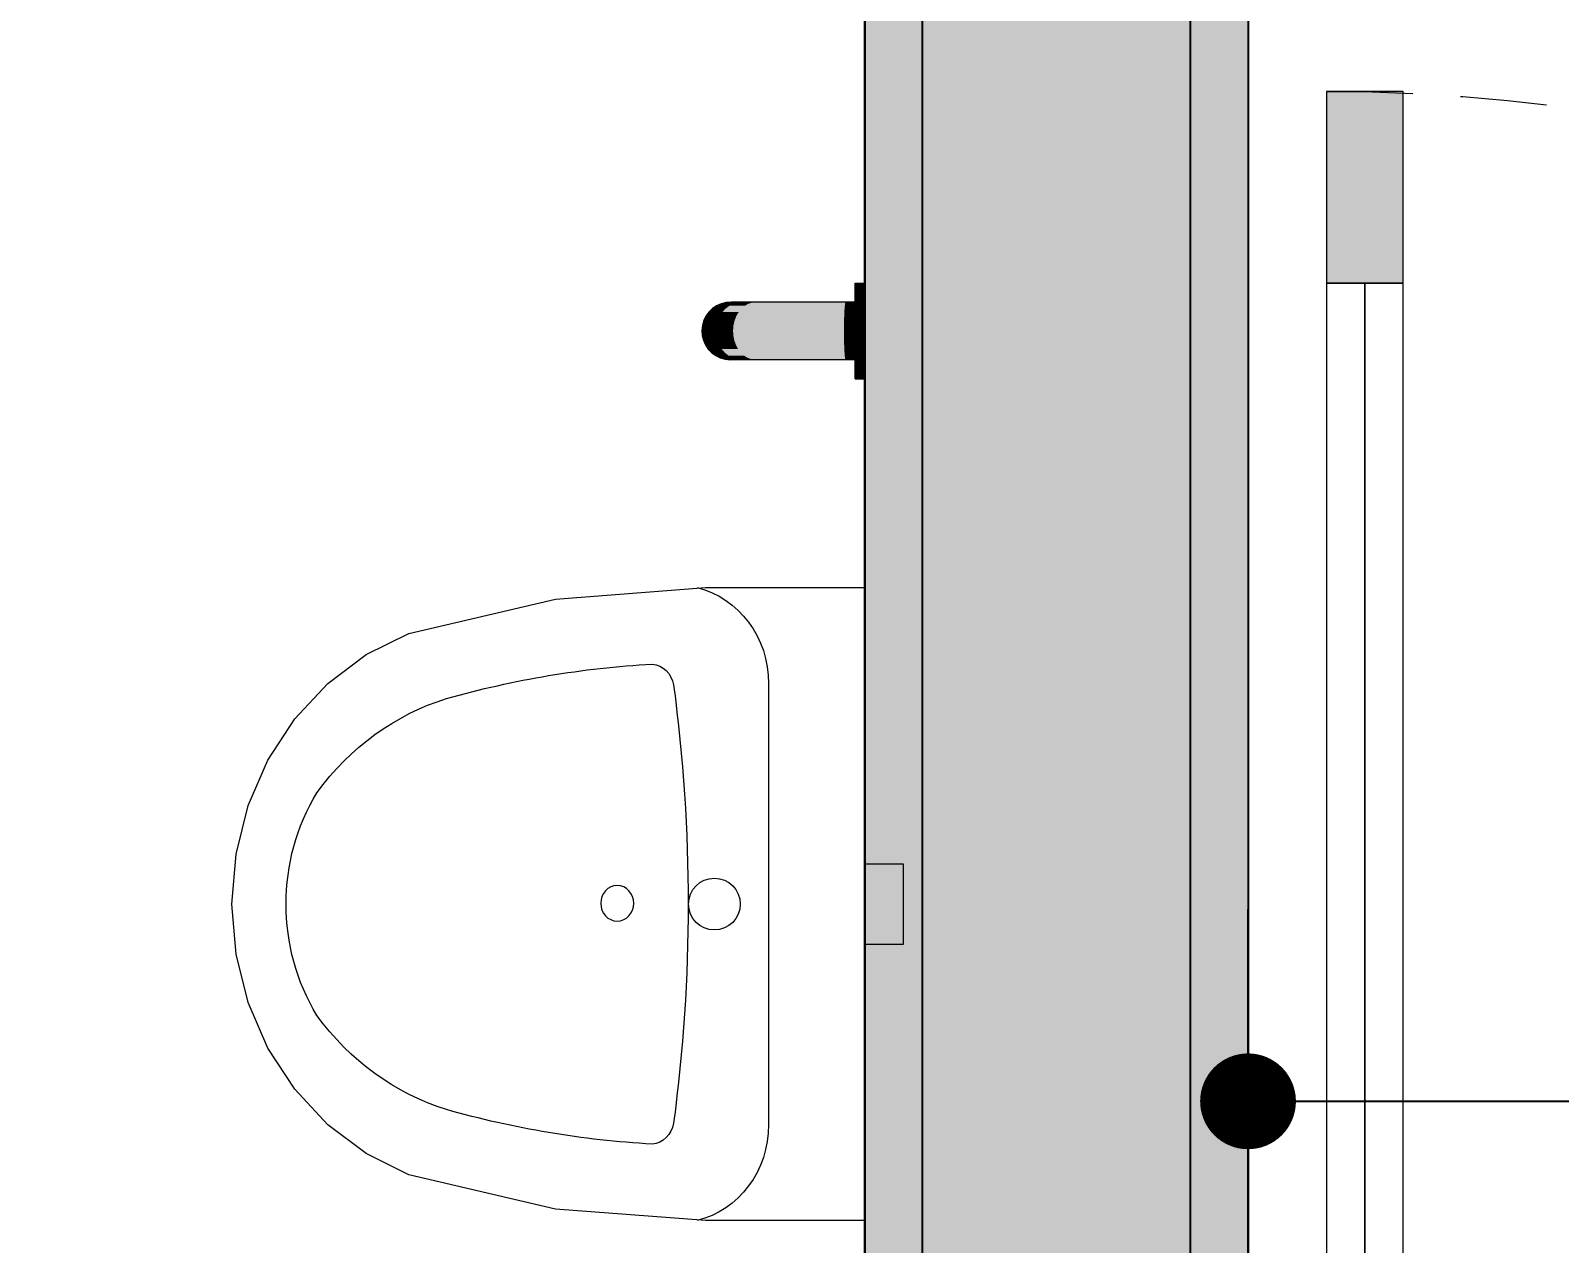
# Model space of a CAD drawing. Header units: metres. Extents: x -1783 to 21505, y -57 to 13660.
# Drawn here: x 14120.3 to 14200.1, y 10443.5 to 10506.8 of the extents above; entities that cross this region are included whole.
import ezdxf

# ---------------------------------------------------------------- set-up
doc = ezdxf.new("R2010")
doc.units = ezdxf.units.M
doc.header["$MEASUREMENT"] = 0
doc.linetypes.add('Dashed', pattern=[0.07, 0.045, -0.025])
for name, color, linetype in [('colorida chamar atenção', 10, 'Continuous'), ('cotas', 7, 'Continuous'), ('COTAS EXECUTIVO.EXEC', 7, 'Continuous'), ('PAREDE CONSTRUIR', 7, 'Continuous'), ('Portas Archicad', 7, 'Continuous')]:
    doc.layers.add(name, color=color, linetype=linetype)
for name, color, linetype, lineweight in [('LAJES.EST_Caneta_No__241', 7, 'Continuous', 13), ('LOUCAS-METAIS.ARQ_Caneta_No__96', 252, 'Continuous', 0), ('PAREDE CONSTRUIR_Caneta_No__241', 7, 'Continuous', 13), ('PAREDE CONSTRUIR_Caneta_No__3', 7, 'Continuous', 25)]:
    doc.layers.add(name, color=color, linetype=linetype, lineweight=lineweight)
for name, color, linetype, lineweight, true_color in [('LOUCAS-METAIS.ARQ_Caneta_No__13', 7, 'Continuous', 0, 0xaaaaaa), ('LOUCAS-METAIS.ARQ_Caneta_No__18', 7, 'Continuous', 0, 0xdfdfdf), ('Portas Archicad_Caneta_No__9', 7, 'Continuous', 5, 0x020202), ('Portas Archicad_Caneta_No__97', 7, 'Continuous', 5, 0x6b6b6b)]:
    doc.layers.add(name, color=color, linetype=linetype, lineweight=lineweight, true_color=true_color)
doc.styles.add('R80', font='romans.shx', dxfattribs={"height": 10})
doc.dimstyles.new('1-50', dxfattribs={"dimtxt": 10, "dimasz": 5, "dimexe": 10, "dimexo": 10, "dimgap": 3, "dimtad": 1, "dimdec": 1, "dimrnd": 1, "dimdsep": 46, "dimtxsty": 'R80', "dimblk": 'DOT', "dimcen": 0, "dimclrd": 252, "dimclre": 252, "dimclrt": 252, "dimadec": 0, "dimazin": 0, "dimtfac": 1, "dimtdec": 1, "dimtix": 1, "dimtmove": 2, "dimatfit": 3, "dimldrblk": 'DOT', "dimfxl": 1, "dimtolj": 1, "dimarcsym": 0})

# ---------------------------------------------------------------- blocks, each defined once
blk = doc.blocks.new('_Dot')
at = {"color": 0, "linetype": 'ByBlock', "lineweight": -2}
blk.add_line((-0.5, 0), (-1, 0), dxfattribs=at)
at = {"color": 0, "linetype": 'ByBlock', "const_width": 0.5}
blk.add_lwpolyline([(-0.25, 0, 1), (0.25, 0, 1)], format="xyb", close=True, dxfattribs=at)
blk = doc.blocks.new('*D7317')
at = {"layer": 'COTAS EXECUTIVO.EXEC', "color": 252, "lineweight": -2, "transparency": 16777216}
for p, q in [((14093.863, 10816.212), (14275.712, 10816.212)), ((14265.712, 10811.212), (14265.712, 10615.823)), ((14265.712, 10416.212), (14265.712, 10584.109)), ((13558.841, 10411.212), (14275.712, 10411.212))]:
    blk.add_line(p, q, dxfattribs=at)
at = {"layer": 'COTAS EXECUTIVO.EXEC', "color": 252, "lineweight": -2, "transparency": 16777216, "xscale": 5, "yscale": 5, "zscale": 5}
for p, rotation in [((14265.712, 10816.212), 90), ((14265.712, 10411.212), 270)]:
    blk.add_blockref('_Dot', p, dxfattribs=dict(at, rotation=rotation))
at = {"layer": 'COTAS EXECUTIVO.EXEC', "color": 252, "transparency": 16777216, "insert": (14265.712, 10599.966), "char_height": 10, "attachment_point": 5, "rotation": 90, "style": 'R80'}
blk.add_mtext('\\A1;405', dxfattribs=at)
blk = doc.blocks.new('*D7364')
at = {"layer": 'COTAS EXECUTIVO.EXEC', "color": 252, "lineweight": -2, "transparency": 16777216}
for p, q in [((13854.008, 10603.712), (13854.008, 10332.293)), ((14163.841, 10603.712), (14163.841, 10332.293)), ((13859.008, 10342.293), (13979.321, 10342.293)), ((14158.841, 10342.293), (14011.035, 10342.293))]:
    blk.add_line(p, q, dxfattribs=at)
at = {"layer": 'COTAS EXECUTIVO.EXEC', "color": 252, "lineweight": -2, "transparency": 16777216, "xscale": 5, "yscale": 5, "zscale": 5, "rotation": 180}
blk.add_blockref('_Dot', (13854.008, 10342.293), dxfattribs=at)
at = {"layer": 'COTAS EXECUTIVO.EXEC', "color": 252, "lineweight": -2, "transparency": 16777216, "xscale": 5, "yscale": 5, "zscale": 5}
blk.add_blockref('_Dot', (14163.841, 10342.293), dxfattribs=at)
at = {"layer": 'COTAS EXECUTIVO.EXEC', "color": 252, "transparency": 16777216, "insert": (13995.178, 10342.293), "char_height": 10, "attachment_point": 5, "style": 'R80'}
blk.add_mtext('\\A1;310', dxfattribs=at)
blk = doc.blocks.new('*D7365')
at = {"layer": 'COTAS EXECUTIVO.EXEC', "color": 252, "lineweight": -2, "transparency": 16777216}
for p, q in [((14163.841, 10603.712), (14163.841, 10332.293)), ((14183.841, 10603.712), (14183.841, 10332.293)), ((14168.841, 10342.293), (14178.841, 10342.293))]:
    blk.add_line(p, q, dxfattribs=at)
at = {"layer": 'COTAS EXECUTIVO.EXEC', "color": 252, "lineweight": -2, "transparency": 16777216, "xscale": 5, "yscale": 5, "zscale": 5, "rotation": 180}
blk.add_blockref('_Dot', (14163.841, 10342.293), dxfattribs=at)
at = {"layer": 'COTAS EXECUTIVO.EXEC', "color": 252, "lineweight": -2, "transparency": 16777216, "xscale": 5, "yscale": 5, "zscale": 5}
blk.add_blockref('_Dot', (14183.841, 10342.293), dxfattribs=at)
at = {"layer": 'COTAS EXECUTIVO.EXEC', "color": 252, "transparency": 16777216, "insert": (14146.121, 10342.293), "char_height": 10, "attachment_point": 5, "style": 'R80'}
blk.add_mtext('\\A1;20', dxfattribs=at)
blk = doc.blocks.new('*D7366')
at = {"layer": 'COTAS EXECUTIVO.EXEC', "color": 252, "lineweight": -2, "transparency": 16777216}
for p, q in [((14183.841, 10603.712), (14183.841, 10332.293)), ((14413.841, 10381.212), (14413.841, 10332.293)), ((14188.841, 10342.293), (14282.584, 10342.293)), ((14408.841, 10342.293), (14314.298, 10342.293))]:
    blk.add_line(p, q, dxfattribs=at)
at = {"layer": 'COTAS EXECUTIVO.EXEC', "color": 252, "lineweight": -2, "transparency": 16777216, "xscale": 5, "yscale": 5, "zscale": 5, "rotation": 180}
blk.add_blockref('_Dot', (14183.841, 10342.293), dxfattribs=at)
at = {"layer": 'COTAS EXECUTIVO.EXEC', "color": 252, "lineweight": -2, "transparency": 16777216, "xscale": 5, "yscale": 5, "zscale": 5}
blk.add_blockref('_Dot', (14413.841, 10342.293), dxfattribs=at)
at = {"layer": 'COTAS EXECUTIVO.EXEC', "color": 252, "transparency": 16777216, "insert": (14298.441, 10342.293), "char_height": 10, "attachment_point": 5, "style": 'R80'}
blk.add_mtext('\\A1;230', dxfattribs=at)
blk = doc.blocks.new('*D7369')
at = {"layer": 'COTAS EXECUTIVO.EXEC', "color": 252, "lineweight": -2, "transparency": 16777216}
for p, q in [((14163.841, 10603.712), (14163.841, 10350.423)), ((14133.425, 10396.212), (14133.425, 10350.423)), ((14128.425, 10360.423), (14123.425, 10360.423)), ((14133.425, 10360.423), (14163.841, 10360.423)), ((14168.841, 10360.423), (14173.841, 10360.423))]:
    blk.add_line(p, q, dxfattribs=at)
at = {"layer": 'COTAS EXECUTIVO.EXEC', "color": 252, "lineweight": -2, "transparency": 16777216, "xscale": 5, "yscale": 5, "zscale": 5}
blk.add_blockref('_Dot', (14133.425, 10360.423), dxfattribs=at)
at = {"layer": 'COTAS EXECUTIVO.EXEC', "color": 252, "lineweight": -2, "transparency": 16777216, "xscale": 5, "yscale": 5, "zscale": 5, "rotation": 180}
blk.add_blockref('_Dot', (14163.841, 10360.423), dxfattribs=at)
at = {"layer": 'COTAS EXECUTIVO.EXEC', "color": 252, "transparency": 16777216, "insert": (14148.233, 10360.423), "char_height": 10, "attachment_point": 5, "style": 'R80'}
blk.add_mtext('\\A1;30', dxfattribs=at)
blk = doc.blocks.new('*D7492')
at = {"layer": 'COTAS EXECUTIVO.EXEC', "color": 252, "lineweight": -2, "transparency": 16777216}
for p, q in [((14183.841, 10421.212), (14183.841, 10460.923)), ((14283.845, 10418.212), (14283.845, 10460.923)), ((14188.841, 10450.923), (14204.954, 10450.923)), ((14278.845, 10450.923), (14235.24, 10450.923))]:
    blk.add_line(p, q, dxfattribs=at)
at = {"layer": 'COTAS EXECUTIVO.EXEC', "color": 252, "lineweight": -2, "transparency": 16777216, "xscale": 5, "yscale": 5, "zscale": 5, "rotation": 180}
blk.add_blockref('_Dot', (14183.841, 10450.923), dxfattribs=at)
at = {"layer": 'COTAS EXECUTIVO.EXEC', "color": 252, "lineweight": -2, "transparency": 16777216, "xscale": 5, "yscale": 5, "zscale": 5}
blk.add_blockref('_Dot', (14283.845, 10450.923), dxfattribs=at)
at = {"layer": 'COTAS EXECUTIVO.EXEC', "color": 252, "transparency": 16777216, "insert": (14220.097, 10450.923), "char_height": 10, "attachment_point": 5, "style": 'R80'}
blk.add_mtext('\\A1;100', dxfattribs=at)
blk = doc.blocks.new('Door 26_8')
at = {"layer": 'Portas Archicad', "linetype": 'Continuous', "lineweight": 0, "true_color": 0xffffff}
blk.add_hatch(color=7, dxfattribs=at).paths.add_polyline_path([(0.462, 0.924), (0.422, 0.924), (0.422, 0.824), (0.462, 0.824)])
at = {"layer": 'Portas Archicad_Caneta_No__9', "color": 18, "linetype": 'Continuous', "lineweight": 5, "true_color": 0x020202}
for p, q in [((0.422, 0.824), (0.422, 0.924)), ((0.422, 0.924), (0.462, 0.924)), ((0.462, 0.924), (0.462, 0.824)), ((0.462, 0.824), (0.422, 0.824)), ((0.442, 0.824), (0.442, 0.1))]:
    blk.add_line(p, q, dxfattribs=at)
at = {"layer": 'Portas Archicad_Caneta_No__9', "color": 18, "linetype": 'Continuous', "lineweight": 5, "true_color": 0x020202, "flags": 128}
for points in [[(0.442, 0.824), (0.442, 0.1), (0.422, 0.1), (0.422, 0.824)], [(0.462, 0.824), (0.462, 0.1), (0.442, 0.1), (0.442, 0.824)]]:
    blk.add_lwpolyline(points, close=True, dxfattribs=at)
at = {"layer": 'Portas Archicad_Caneta_No__97', "color": 251, "linetype": 'Dashed', "lineweight": 5, "true_color": 0x6b6b6b}
blk.add_arc((0.462, 0), 0.924, 90, 180, dxfattribs=at)
blk = doc.blocks.new('Urinal 26')
at = {"layer": 'LOUCAS-METAIS.ARQ_Caneta_No__13', "color": 253, "linetype": 'Continuous', "lineweight": 0, "true_color": 0xaaaaaa}
blk.add_line((0.11503, -0.05015), (-0.11503, -0.05015), dxfattribs=at)
at = {"layer": 'LOUCAS-METAIS.ARQ_Caneta_No__13', "color": 253, "linetype": 'Continuous', "lineweight": 0, "true_color": 0xaaaaaa, "flags": 128}
for points in [[(-0.021, 0), (0.021, 0), (0.021, 0.02), (-0.021, 0.02)], [(0.14118, -0.23795), (0.15909, -0.16128), (0.1651, -0.08302), (0.1651, 0), (-0.1651, 0), (-0.1651, -0.08302), (-0.15909, -0.16128), (-0.14118, -0.23795), (-0.13014, -0.26009), (-0.11514, -0.28011), (-0.09662, -0.29739), (-0.07517, -0.31141), (-0.05142, -0.32174), (-0.02611, -0.32807), (0, -0.3302), (0.02611, -0.32807), (0.05142, -0.32174), (0.07517, -0.31141), (0.09662, -0.29739), (0.11514, -0.28011), (0.13014, -0.26009)]]:
    blk.add_lwpolyline(points, close=True, dxfattribs=at)
blk.add_lwpolyline([(0.0135, -0.07846, 1), (-0.0135, -0.07846, 1)], format="xyb", close=True, dxfattribs=at)
at = {"layer": 'LOUCAS-METAIS.ARQ_Caneta_No__13', "color": 253, "linetype": 'Continuous', "lineweight": 0, "true_color": 0xaaaaaa}
for centre, major_axis, start_param, end_param in [((-0.11503, -0.09795), (0.05131, 0), 1.570796, 2.919805), ((0.11503, -0.09795), (0.05131, 0), 0.221788, 1.570796), ((0, -0.8435), (0.80647, 0), 1.428537, 1.713056), ((-0.11191, -0.11197), (0.01335, 0), 1.753661, 3.055796), ((0.11191, -0.11197), (0.01335, 0), 0.085797, 1.387931), ((0.44022, -0.08355), (0.56619, 0), 3.193476, 3.39964), ((-0.44022, -0.08355), (0.56619, 0), 6.025138, 6.231302), ((0.02961, -0.18133), (0.14243, 0), 3.42286, 4.04878), ((-0.02961, -0.18133), (0.14243, 0), 5.375998, 6.001918), ((0, -0.20265), (0.10657, 0), 4.135515, 5.289263)]:
    blk.add_ellipse(centre, major_axis=major_axis, ratio=0.93164, start_param=start_param, end_param=end_param, dxfattribs=at)
blk.add_ellipse((0.00042, -0.12915), major_axis=(0.00927, 0), ratio=0.93164, dxfattribs=at)
blk = doc.blocks.new('Grab Bar 26_3')
at = {"layer": 'LOUCAS-METAIS.ARQ_Caneta_No__18', "linetype": 'Continuous', "lineweight": 0, "true_color": 0xdfdfdf}
for points in [[(-0.017, 0), (-0.017, -0.005), (-0.01085, -0.005), (-0.01085, 0)], [(-0.01085, -0.005), (-0.00373, -0.005), (-0.00373, 0), (-0.01085, 0)], [(-0.00373, 0), (-0.00373, -0.005), (0.00373, -0.005), (0.00373, 0)], [(0.00373, -0.005), (0.01085, -0.005), (0.01085, 0), (0.00373, 0)], [(0.01085, 0), (0.01085, -0.005), (0.017, -0.005), (0.017, 0)], [(0.017, -0.005), (0.02165, -0.005), (0.02165, 0), (0.017, 0)], [(0.02165, -0.005), (0.02437, -0.005), (0.02437, 0), (0.02165, 0)], [(0.02437, 0), (0.02437, -0.005), (0.02493, -0.005), (0.02493, 0)], [(-0.02493, 0), (-0.02493, -0.005), (-0.02437, -0.005), (-0.02437, 0)], [(-0.02437, -0.005), (-0.02165, -0.005), (-0.02165, 0), (-0.02437, 0)], [(-0.02165, -0.005), (-0.017, -0.005), (-0.017, 0), (-0.02165, 0)], [(-0.015, -0.01001), (-0.01472, -0.01016), (-0.01472, -0.005), (-0.015, -0.005)], [(-0.01472, -0.005), (-0.01472, -0.01016), (-0.014, -0.0103), (-0.014, -0.005)], [(-0.014, -0.0103), (-0.01286, -0.01043), (-0.01286, -0.005), (-0.014, -0.005)], [(-0.01286, -0.005), (-0.01286, -0.01043), (-0.01132, -0.01055), (-0.01132, -0.005)], [(-0.01132, -0.005), (-0.01132, -0.01055), (-0.00944, -0.01065), (-0.00944, -0.005)], [(-0.00944, -0.01065), (-0.00727, -0.01074), (-0.00727, -0.005), (-0.00944, -0.005)], [(-0.00727, -0.005), (-0.00727, -0.01074), (-0.00488, -0.0108), (-0.00488, -0.005)], [(-0.00488, -0.005), (-0.00488, -0.0108), (-0.00235, -0.01083), (-0.00235, -0.005)], [(-0.00235, -0.005), (-0.00235, -0.01083), (0.00026, -0.01084), (0.00026, -0.005)], [(0.00026, -0.005), (0.00026, -0.01084), (0.00286, -0.01083), (0.00286, -0.005)], [(0.00286, -0.01083), (0.00538, -0.01079), (0.00538, -0.005), (0.00286, -0.005)], [(0.00538, -0.005), (0.00538, -0.01079), (0.00773, -0.01072), (0.00773, -0.005)], [(0.00773, -0.005), (0.00773, -0.01072), (0.00984, -0.01064), (0.00984, -0.005)], [(0.00984, -0.005), (0.00984, -0.01064), (0.01166, -0.01053), (0.01166, -0.005)], [(0.01166, -0.005), (0.01166, -0.01053), (0.01312, -0.01041), (0.01312, -0.005)], [(0.01312, -0.005), (0.01312, -0.01041), (0.01418, -0.01027), (0.01418, -0.005)], [(0.01418, -0.005), (0.01418, -0.01027), (0.01482, -0.01013), (0.01482, -0.005)], [(0.015, -0.005), (0.01482, -0.005), (0.01482, -0.01013), (0.015, -0.00999)], [(-0.015, -0.01001), (-0.015, -0.02341), (-0.01472, -0.02399), (-0.01472, -0.01016)], [(-0.01472, -0.01016), (-0.01472, -0.02399), (-0.014, -0.02456), (-0.014, -0.0103)], [(-0.014, -0.02456), (-0.01286, -0.02508), (-0.01286, -0.01043), (-0.014, -0.0103)], [(-0.01132, -0.01055), (-0.01286, -0.01043), (-0.01286, -0.02508), (-0.01132, -0.02555)], [(-0.00944, -0.01065), (-0.01132, -0.01055), (-0.01132, -0.02555), (-0.00944, -0.02596)], [(-0.00944, -0.01065), (-0.00944, -0.02596), (-0.00727, -0.02629), (-0.00727, -0.01074)], [(-0.00488, -0.0108), (-0.00727, -0.01074), (-0.00727, -0.02629), (-0.00488, -0.02653)], [(-0.00235, -0.01083), (-0.00488, -0.0108), (-0.00488, -0.02653), (-0.00235, -0.02667)], [(0.00026, -0.01084), (-0.00235, -0.01083), (-0.00235, -0.02667), (0.00026, -0.02671)], [(0.00286, -0.01083), (0.00026, -0.01084), (0.00026, -0.02671), (0.00286, -0.02665)], [(0.00286, -0.02665), (0.00538, -0.02649), (0.00538, -0.01079), (0.00286, -0.01083)], [(0.00773, -0.01072), (0.00538, -0.01079), (0.00538, -0.02649), (0.00773, -0.02623)], [(0.00984, -0.01064), (0.00773, -0.01072), (0.00773, -0.02623), (0.00984, -0.02589)], [(0.00984, -0.01064), (0.00984, -0.02589), (0.01166, -0.02547), (0.01166, -0.01053)], [(0.01312, -0.01041), (0.01166, -0.01053), (0.01166, -0.02547), (0.01312, -0.02498)], [(0.01418, -0.01027), (0.01312, -0.01041), (0.01312, -0.02498), (0.01418, -0.02444)], [(0.01418, -0.01027), (0.01418, -0.02444), (0.01482, -0.02388), (0.01482, -0.01013)], [(0.01482, -0.01013), (0.01482, -0.02388), (0.015, -0.02329), (0.015, -0.00999)], [(-0.01472, -0.02399), (-0.015, -0.02341), (-0.015, -0.03615), (-0.01472, -0.03728)], [(0.01418, -0.02444), (0.01418, -0.03817), (0.01482, -0.03706), (0.01482, -0.02388)], [(0.015, -0.02329), (0.01482, -0.02388), (0.01482, -0.03706), (0.015, -0.03592)], [(-0.01472, -0.02399), (-0.01472, -0.03728), (-0.014, -0.03838), (-0.014, -0.02456)], [(-0.014, -0.02456), (-0.014, -0.03838), (-0.01286, -0.03941), (-0.01286, -0.02508)], [(-0.01286, -0.02508), (-0.01286, -0.03941), (-0.01132, -0.04033), (-0.01132, -0.02555)], [(-0.00944, -0.02596), (-0.01132, -0.02555), (-0.01132, -0.04033), (-0.00944, -0.04112)], [(-0.00944, -0.04112), (-0.00727, -0.04176), (-0.00727, -0.02629), (-0.00944, -0.02596)], [(-0.00488, -0.02653), (-0.00727, -0.02629), (-0.00727, -0.04176), (-0.00488, -0.04223)], [(-0.00235, -0.02667), (-0.00488, -0.02653), (-0.00488, -0.04223), (-0.00235, -0.0425)], [(0.00026, -0.02671), (-0.00235, -0.02667), (-0.00235, -0.0425), (0.00026, -0.04258)], [(0.00286, -0.02665), (0.00026, -0.02671), (0.00026, -0.04258), (0.00286, -0.04246)], [(0.00286, -0.04246), (0.00538, -0.04215), (0.00538, -0.02649), (0.00286, -0.02665)], [(0.00773, -0.02623), (0.00538, -0.02649), (0.00538, -0.04215), (0.00773, -0.04165)], [(0.00984, -0.02589), (0.00773, -0.02623), (0.00773, -0.04165), (0.00984, -0.04098)], [(0.00984, -0.02589), (0.00984, -0.04098), (0.01166, -0.04015), (0.01166, -0.02547)], [(0.01166, -0.02547), (0.01166, -0.04015), (0.01312, -0.03921), (0.01312, -0.02498)], [(0.01312, -0.02498), (0.01312, -0.03921), (0.01418, -0.03817), (0.01418, -0.02444)], [(-0.015, -0.04757), (-0.01472, -0.04921), (-0.01472, -0.03728), (-0.015, -0.03615)], [(-0.014, -0.03838), (-0.01472, -0.03728), (-0.01472, -0.04921), (-0.014, -0.05078)], [(-0.014, -0.05078), (-0.01286, -0.05226), (-0.01286, -0.03941), (-0.014, -0.03838)], [(-0.01286, -0.03941), (-0.01286, -0.05226), (-0.01132, -0.05358), (-0.01132, -0.04033)], [(0.01166, -0.04015), (0.01166, -0.05333), (0.01312, -0.05197), (0.01312, -0.03921)], [(0.01418, -0.03817), (0.01312, -0.03921), (0.01312, -0.05197), (0.01418, -0.05047)], [(0.01418, -0.05047), (0.01482, -0.04888), (0.01482, -0.03706), (0.01418, -0.03817)], [(0.01482, -0.03706), (0.01482, -0.04888), (0.015, -0.04725), (0.015, -0.03592)], [(-0.01472, -0.04921), (-0.015, -0.04757), (-0.015, -0.05712), (-0.01472, -0.05916)], [(-0.01132, -0.04033), (-0.01132, -0.05358), (-0.00944, -0.05472), (-0.00944, -0.04112)], [(-0.00944, -0.04112), (-0.00944, -0.05472), (-0.00727, -0.05564), (-0.00727, -0.04176)], [(-0.00727, -0.04176), (-0.00727, -0.05564), (-0.00488, -0.05631), (-0.00488, -0.04223)], [(-0.00488, -0.05631), (-0.00235, -0.05671), (-0.00235, -0.0425), (-0.00488, -0.04223)], [(-0.00235, -0.0425), (-0.00235, -0.05671), (0.00026, -0.05682), (0.00026, -0.04258)], [(0.00026, -0.04258), (0.00026, -0.05682), (0.00286, -0.05665), (0.00286, -0.04246)], [(0.00286, -0.04246), (0.00286, -0.05665), (0.00538, -0.0562), (0.00538, -0.04215)], [(0.00538, -0.04215), (0.00538, -0.0562), (0.00773, -0.05548), (0.00773, -0.04165)], [(0.00773, -0.04165), (0.00773, -0.05548), (0.00984, -0.05451), (0.00984, -0.04098)], [(0.00984, -0.04098), (0.00984, -0.05451), (0.01166, -0.05333), (0.01166, -0.04015)], [(0.015, -0.04725), (0.01482, -0.04888), (0.01482, -0.05876), (0.015, -0.0567)], [(-0.014, -0.05078), (-0.01472, -0.04921), (-0.01472, -0.05916), (-0.014, -0.06114)], [(-0.014, -0.05078), (-0.014, -0.06114), (-0.01286, -0.06299), (-0.01286, -0.05226)], [(-0.01286, -0.05226), (-0.01286, -0.06299), (-0.01132, -0.06465), (-0.01132, -0.05358)], [(-0.01132, -0.06465), (-0.00944, -0.06608), (-0.00944, -0.05472), (-0.01132, -0.05358)], [(-0.00944, -0.05472), (-0.00944, -0.06608), (-0.00727, -0.06723), (-0.00727, -0.05564)], [(-0.00727, -0.05564), (-0.00727, -0.06723), (-0.00488, -0.06807), (-0.00488, -0.05631)], [(0.00538, -0.0562), (0.00538, -0.06793), (0.00773, -0.06703), (0.00773, -0.05548)], [(0.00773, -0.05548), (0.00773, -0.06703), (0.00984, -0.06582), (0.00984, -0.05451)], [(0.00984, -0.06582), (0.01166, -0.06434), (0.01166, -0.05333), (0.00984, -0.05451)], [(0.01166, -0.05333), (0.01166, -0.06434), (0.01312, -0.06263), (0.01312, -0.05197)], [(0.01312, -0.06263), (0.01418, -0.06075), (0.01418, -0.05047), (0.01312, -0.05197)], [(0.01418, -0.05047), (0.01418, -0.06075), (0.01482, -0.05876), (0.01482, -0.04888)], [(-0.01472, -0.05916), (-0.015, -0.05712), (-0.015, -0.0643), (-0.01472, -0.06665)], [(-0.01472, -0.05916), (-0.01472, -0.06665), (-0.014, -0.06893), (-0.014, -0.06114)], [(-0.014, -0.06114), (-0.014, -0.06893), (-0.01286, -0.07106), (-0.01286, -0.06299)], [(-0.01286, -0.07106), (-0.01132, -0.07298), (-0.01132, -0.06465), (-0.01286, -0.06299)], [(-0.00488, -0.05631), (-0.00488, -0.06807), (-0.00235, -0.06857), (-0.00235, -0.05671)], [(-0.00235, -0.06857), (0.00026, -0.06871), (0.00026, -0.05682), (-0.00235, -0.05671)], [(0.00026, -0.06871), (0.00286, -0.06849), (0.00286, -0.05665), (0.00026, -0.05682)], [(0.00286, -0.05665), (0.00286, -0.06849), (0.00538, -0.06793), (0.00538, -0.0562)], [(0.01166, -0.07262), (0.01312, -0.07065), (0.01312, -0.06263), (0.01166, -0.06434)], [(0.01312, -0.06263), (0.01312, -0.07065), (0.01418, -0.06849), (0.01418, -0.06075)], [(0.01418, -0.06075), (0.01418, -0.06849), (0.01482, -0.06619), (0.01482, -0.05876)], [(0.015, -0.0567), (0.01482, -0.05876), (0.01482, -0.06619), (0.015, -0.06382)], [(-0.015, -0.06875), (-0.01472, -0.0713), (-0.01472, -0.06665), (-0.015, -0.0643)], [(-0.01472, -0.0713), (-0.015, -0.06875), (-0.015, -0.07026), (-0.01472, -0.07286)], [(-0.01472, -0.06665), (-0.01472, -0.0713), (-0.014, -0.07377), (-0.014, -0.06893)], [(-0.014, -0.07377), (-0.01472, -0.0713), (-0.01472, -0.07286), (-0.014, -0.07538)], [(-0.014, -0.06893), (-0.014, -0.07377), (-0.01286, -0.07608), (-0.01286, -0.07106)], [(-0.01286, -0.07106), (-0.01286, -0.07608), (-0.01132, -0.07815), (-0.01132, -0.07298)], [(-0.01132, -0.06465), (-0.01132, -0.07298), (-0.00944, -0.07463), (-0.00944, -0.06608)], [(-0.00944, -0.06608), (-0.00944, -0.07463), (-0.00727, -0.07595), (-0.00727, -0.06723)], [(-0.00727, -0.07595), (-0.00488, -0.07692), (-0.00488, -0.06807), (-0.00727, -0.06723)], [(-0.00488, -0.07692), (-0.00235, -0.07749), (-0.00235, -0.06857), (-0.00488, -0.06807)], [(-0.00235, -0.07749), (0.00026, -0.07766), (0.00026, -0.06871), (-0.00235, -0.06857)], [(0.00026, -0.06871), (0.00026, -0.07766), (0.00286, -0.07741), (0.00286, -0.06849)], [(0.00286, -0.06849), (0.00286, -0.07741), (0.00538, -0.07675), (0.00538, -0.06793)], [(0.00538, -0.06793), (0.00538, -0.07675), (0.00773, -0.07572), (0.00773, -0.06703)], [(0.00773, -0.07572), (0.00984, -0.07432), (0.00984, -0.06582), (0.00773, -0.06703)], [(0.00984, -0.06582), (0.00984, -0.07432), (0.01166, -0.07262), (0.01166, -0.06434)], [(0.01166, -0.07776), (0.01312, -0.07563), (0.01312, -0.07065), (0.01166, -0.07262)], [(0.01312, -0.07065), (0.01312, -0.07563), (0.01418, -0.07329), (0.01418, -0.06849)], [(0.01418, -0.06849), (0.01418, -0.07329), (0.01482, -0.0708), (0.01482, -0.06619)], [(0.01418, -0.07488), (0.01482, -0.07235), (0.01482, -0.0708), (0.01418, -0.07329)], [(0.01482, -0.06619), (0.01482, -0.0708), (0.015, -0.06824), (0.015, -0.06382)], [(0.015, -0.06824), (0.01482, -0.0708), (0.01482, -0.07235), (0.015, -0.06974)], [(-0.014, -0.07538), (-0.01286, -0.07773), (-0.01286, -0.07608), (-0.014, -0.07377)], [(-0.01132, -0.07815), (-0.01286, -0.07608), (-0.01286, -0.07773), (-0.01132, -0.07984)], [(-0.01132, -0.07298), (-0.01132, -0.07815), (-0.00944, -0.07993), (-0.00944, -0.07463)], [(-0.00944, -0.07993), (-0.01132, -0.07815), (-0.01132, -0.07984), (-0.00944, -0.08166)], [(-0.00944, -0.07463), (-0.00944, -0.07993), (-0.00727, -0.08137), (-0.00727, -0.07595)], [(-0.00727, -0.08137), (-0.00488, -0.08241), (-0.00488, -0.07692), (-0.00727, -0.07595)], [(-0.00488, -0.08241), (-0.00235, -0.08303), (-0.00235, -0.07749), (-0.00488, -0.07692)], [(-0.00235, -0.08303), (0.00026, -0.08321), (0.00026, -0.07766), (-0.00235, -0.07749)], [(0.00026, -0.07766), (0.00026, -0.08321), (0.00286, -0.08294), (0.00286, -0.07741)], [(0.00286, -0.07741), (0.00286, -0.08294), (0.00538, -0.08223), (0.00538, -0.07675)], [(0.00538, -0.08223), (0.00773, -0.08111), (0.00773, -0.07572), (0.00538, -0.07675)], [(0.00773, -0.08111), (0.00984, -0.0796), (0.00984, -0.07432), (0.00773, -0.07572)], [(0.00984, -0.0796), (0.00773, -0.08111), (0.00773, -0.08286), (0.00984, -0.08132)], [(0.00984, -0.07432), (0.00984, -0.0796), (0.01166, -0.07776), (0.01166, -0.07262)], [(0.00984, -0.08132), (0.01166, -0.07944), (0.01166, -0.07776), (0.00984, -0.0796)], [(0.01312, -0.07563), (0.01166, -0.07776), (0.01166, -0.07944), (0.01312, -0.07727)], [(0.01418, -0.07329), (0.01312, -0.07563), (0.01312, -0.07727), (0.01418, -0.07488)], [(-0.00944, -0.07993), (-0.00944, -0.08166), (-0.00727, -0.08312), (-0.00727, -0.08137)], [(-0.00488, -0.08241), (-0.00727, -0.08137), (-0.00727, -0.08312), (-0.00488, -0.08418)], [(-0.00235, -0.08303), (-0.00488, -0.08241), (-0.00488, -0.08418), (-0.00235, -0.08482)], [(0.00026, -0.08321), (-0.00235, -0.08303), (-0.00235, -0.08482), (0.00026, -0.085)], [(0.00286, -0.08294), (0.00026, -0.08321), (0.00026, -0.085), (0.00286, -0.08472)], [(0.00286, -0.08294), (0.00286, -0.08472), (0.00538, -0.084), (0.00538, -0.08223)], [(0.00773, -0.08111), (0.00538, -0.08223), (0.00538, -0.084), (0.00773, -0.08286)]]:
    blk.add_hatch(color=254, dxfattribs=at).paths.add_polyline_path(points)
at = {"layer": 'LOUCAS-METAIS.ARQ_Caneta_No__96', "color": 252, "linetype": 'Continuous', "lineweight": 0}
for p, q in [((-0.00373, 0), (0.00373, 0)), ((0.00373, 0), (0.01085, 0)), ((0.01085, 0), (0.017, 0)), ((0.017, 0), (0.02165, 0)), ((0.02165, 0), (0.02437, 0)), ((0.02437, 0), (0.02493, 0)), ((0.02493, -0.005), (0.02493, 0)), ((-0.02493, 0), (-0.02437, 0)), ((-0.02493, -0.005), (-0.02493, 0)), ((-0.02493, -0.005), (-0.02437, -0.005)), ((-0.02437, 0), (-0.02165, 0)), ((-0.02437, -0.005), (-0.02165, -0.005)), ((-0.02165, 0), (-0.017, 0)), ((-0.02165, -0.005), (-0.017, -0.005)), ((-0.017, 0), (-0.01085, 0)), ((-0.017, -0.005), (-0.01085, -0.005)), ((-0.015, -0.005), (-0.015, -0.01001)), ((-0.01085, 0), (-0.00373, 0)), ((-0.01085, -0.005), (-0.00373, -0.005)), ((-0.00373, -0.005), (0.00373, -0.005)), ((0.00373, -0.005), (0.01085, -0.005)), ((0.01085, -0.005), (0.017, -0.005)), ((0.015, -0.005), (0.015, -0.00999)), ((0.017, -0.005), (0.02165, -0.005)), ((0.02165, -0.005), (0.02437, -0.005)), ((0.02437, -0.005), (0.02493, -0.005)), ((-0.015, -0.01001), (-0.015, -0.02341)), ((0.015, -0.00999), (0.015, -0.02329)), ((-0.015, -0.02341), (-0.015, -0.03615)), ((0.015, -0.02329), (0.015, -0.03592)), ((-0.015, -0.03615), (-0.015, -0.04757)), ((0.015, -0.03592), (0.015, -0.04725)), ((-0.015, -0.04757), (-0.015, -0.05712)), ((0.015, -0.04725), (0.015, -0.0567)), ((-0.015, -0.05712), (-0.015, -0.0643)), ((0.015, -0.0567), (0.015, -0.06382)), ((-0.015, -0.0643), (-0.015, -0.06875)), ((-0.015, -0.06875), (-0.015, -0.07026)), ((-0.01472, -0.07286), (-0.015, -0.07026)), ((0.015, -0.06974), (0.01482, -0.07235)), ((0.015, -0.06382), (0.015, -0.06824)), ((0.015, -0.06824), (0.015, -0.06974)), ((-0.014, -0.07538), (-0.01472, -0.07286)), ((-0.01286, -0.07773), (-0.014, -0.07538)), ((-0.01132, -0.07984), (-0.01286, -0.07773)), ((0.01166, -0.07944), (0.00984, -0.08132)), ((0.01312, -0.07727), (0.01166, -0.07944)), ((0.01418, -0.07488), (0.01312, -0.07727)), ((0.01482, -0.07235), (0.01418, -0.07488)), ((-0.00944, -0.08166), (-0.01132, -0.07984)), ((-0.00727, -0.08312), (-0.00944, -0.08166)), ((-0.00488, -0.08418), (-0.00727, -0.08312)), ((-0.00235, -0.08482), (-0.00488, -0.08418)), ((0.00026, -0.085), (-0.00235, -0.08482)), ((0.00286, -0.08472), (0.00026, -0.085)), ((0.00538, -0.084), (0.00286, -0.08472)), ((0.00773, -0.08286), (0.00538, -0.084)), ((0.00984, -0.08132), (0.00773, -0.08286))]:
    blk.add_line(p, q, dxfattribs=at)

msp = doc.modelspace()

# ---------------------------------------------------------------- hatches: boundary and pattern name
at = {"layer": 'colorida chamar atenção'}
h = msp.add_hatch(color=256, dxfattribs=at)
h.dxf.hatch_style = 1
h.paths.add_polyline_path([(14166.841, 10819.212), (14166.841, 10408.212), (14180.841, 10408.212), (14180.841, 10819.212)])
at = {"layer": 'cotas'}
h = msp.add_hatch(color=7, dxfattribs=at)
h.dxf.hatch_style = 1
h.paths.add_polyline_path([(21504.961, 13659.963), (10304.961, 13659.963), (10304.961, 5739.963), (21504.961, 5739.963)])
h.paths.add_polyline_path([(10571.627, 13593.296), (21371.627, 13593.296), (21371.627, 5806.63), (10571.627, 5806.63)], flags=16)
at = {"layer": 'PAREDE CONSTRUIR', "linetype": 'Continuous', "lineweight": 0, "true_color": 0xffffff}
for points in [[(14180.841, 10833.212), (14180.841, 10411.212), (14183.841, 10411.212), (14183.841, 10833.212)], [(14163.841, 10816.212), (14163.841, 10411.212), (14166.841, 10411.212), (14166.841, 10816.212)]]:
    msp.add_hatch(color=7, dxfattribs=at).paths.add_polyline_path(points)

# ---------------------------------------------------------------- linework, layer by layer
at = {"layer": 'COTAS EXECUTIVO.EXEC', "flags": 128}
msp.add_lwpolyline([(14163.841, 10816.212), (13854.008, 10816.212), (13854.008, 10411.112), (14163.841, 10411.112)], close=True, dxfattribs=at)
at = {"layer": 'LAJES.EST_Caneta_No__241', "color": 7, "linetype": 'Continuous', "lineweight": 13, "flags": 128}
for points in [[(11993.844, 11841.251), (11933.841, 11841.251), (11933.841, 12250.86), (12073.844, 12250.86), (12073.844, 12400.893), (11933.841, 12400.893), (11933.841, 12811.299), (12073.844, 12811.299), (12913.841, 12811.299), (13203.841, 12811.299), (14183.841, 12811.299), (14183.841, 11841.251), (13203.841, 11841.251), (13203.841, 11361.251), (14183.841, 11361.251), (14183.841, 10986.112), (14023.885, 10986.112), (14023.885, 10836.212), (14183.841, 10836.212), (14183.841, 10041.212), (13693.611, 10041.212)], [(11993.844, 11841.251), (11933.841, 11841.251), (11933.841, 12250.86), (12073.844, 12250.86), (12073.844, 12400.893), (11933.841, 12400.893), (11933.841, 12811.299), (12073.844, 12811.299), (12913.841, 12811.299), (13203.841, 12811.299), (14183.841, 12811.299), (14183.841, 11841.251), (13203.841, 11841.251), (13203.841, 11361.251), (14183.841, 11361.251), (14183.841, 10986.112), (14023.885, 10986.112), (14023.885, 10836.212), (14183.841, 10836.212), (14183.841, 10041.212), (13693.611, 10041.212)], [(11993.844, 11841.251), (11933.841, 11841.251), (11933.841, 12250.86), (12073.844, 12250.86), (12073.844, 12400.893), (11933.841, 12400.893), (11933.841, 12811.299), (12073.844, 12811.299), (12913.841, 12811.299), (13203.841, 12811.299), (14183.841, 12811.299), (14183.841, 11841.251), (13203.841, 11841.251), (13203.841, 11361.251), (14183.841, 11361.251), (14183.841, 10986.112), (14023.885, 10986.112), (14023.885, 10836.212), (14183.841, 10836.212), (14183.841, 10041.212), (13693.611, 10041.212)], [(11993.844, 11841.251), (11933.841, 11841.251), (11933.841, 12250.86), (12073.844, 12250.86), (12073.844, 12400.893), (11933.841, 12400.893), (11933.841, 12811.299), (12073.844, 12811.299), (12913.841, 12811.299), (13203.841, 12811.299), (14183.841, 12811.299), (14183.841, 11841.251), (13203.841, 11841.251), (13203.841, 11361.251), (14183.841, 11361.251), (14183.841, 10986.112), (14023.885, 10986.112), (14023.885, 10836.212), (14183.841, 10836.212), (14183.841, 10041.212), (13693.611, 10041.212)], [(11993.844, 11841.251), (11933.841, 11841.251), (11933.841, 12250.86), (12073.844, 12250.86), (12073.844, 12400.893), (11933.841, 12400.893), (11933.841, 12811.299), (12073.844, 12811.299), (12913.841, 12811.299), (13203.841, 12811.299), (14183.841, 12811.299), (14183.841, 11841.251), (13203.841, 11841.251), (13203.841, 11361.251), (14183.841, 11361.251), (14183.841, 10986.112), (14023.885, 10986.112), (14023.885, 10836.212), (14183.841, 10836.212), (14183.841, 10041.212), (13693.611, 10041.212)], [(14183.841, 10411.212), (14183.841, 10836.212), (14023.885, 10836.212)]]:
    msp.add_lwpolyline(points, dxfattribs=at)
at = {"layer": 'PAREDE CONSTRUIR_Caneta_No__241', "color": 7, "linetype": 'Continuous', "lineweight": 13, "flags": 128}
for points in [[(14183.841, 10411.212), (14183.841, 10836.212)], [(14163.841, 10816.212), (14163.841, 10411.212)]]:
    msp.add_lwpolyline(points, dxfattribs=at)
at = {"layer": 'PAREDE CONSTRUIR_Caneta_No__3', "color": 7, "linetype": 'Continuous', "lineweight": 25}
for p, q in [((14166.841, 10819.212), (14166.841, 10408.212)), ((14180.841, 10408.212), (14180.841, 10819.212))]:
    msp.add_line(p, q, dxfattribs=at)

# ---------------------------------------------------------------- block references
at = {"layer": 'LOUCAS-METAIS.ARQ_Caneta_No__13', "color": 253, "linetype": 'Continuous', "lineweight": 0, "true_color": 0xaaaaaa, "xscale": -100, "yscale": 100, "zscale": 100, "rotation": 270}
msp.add_blockref('Urinal 26', (14163.841, 10461.212), dxfattribs=at)
at = {"layer": 'LOUCAS-METAIS.ARQ_Caneta_No__96', "color": 252, "linetype": 'Continuous', "lineweight": 0, "xscale": -100, "yscale": 100, "zscale": 100, "rotation": 270}
msp.add_blockref('Grab Bar 26_3', (14163.841, 10491.112), dxfattribs=at)
at = {"layer": 'Portas Archicad', "color": 252, "linetype": 'Continuous', "lineweight": 0, "xscale": -100, "yscale": 100, "zscale": 100}
msp.add_blockref('Door 26_8', (14234.139, 10411.212), dxfattribs=at)

# ---------------------------------------------------------------- dimensions: what is measured, and where the dimension line sits
at = {"layer": 'COTAS EXECUTIVO.EXEC'}
dim = msp.add_linear_dim(base=(14265.712, 10816.212), p1=(13548.841, 10411.212), p2=(14083.863, 10816.212), angle=90, dimstyle='1-50', dxfattribs=at)
dim.commit()
dim.dimension.update_dxf_attribs({"geometry": '*D7317', "text_midpoint": (14265.712, 10599.966), "dimtype": 160})
for base, p1, p2, picture, middle in [((14163.841, 10342.293), (13854.008, 10613.712), (14163.841, 10613.712), '*D7364', (13995.178, 10342.293)), ((14163.841, 10360.423), (14133.425, 10406.212), (14163.841, 10613.712), '*D7369', (14148.233, 10360.423)), ((14183.841, 10342.293), (14163.841, 10613.712), (14183.841, 10613.712), '*D7365', (14146.121, 10342.293)), ((14413.841, 10342.293), (14183.841, 10613.712), (14413.841, 10391.212), '*D7366', (14298.441, 10342.293)), ((14283.845, 10450.923), (14183.841, 10411.212), (14283.845, 10408.212), '*D7492', (14220.097, 10450.923))]:
    dim = msp.add_linear_dim(base=base, p1=p1, p2=p2, dimstyle='1-50', dxfattribs=at)
    dim.commit()
    dim.dimension.update_dxf_attribs({"geometry": picture, "text_midpoint": middle, "dimtype": 160})

doc.saveas('drawing.dxf')
